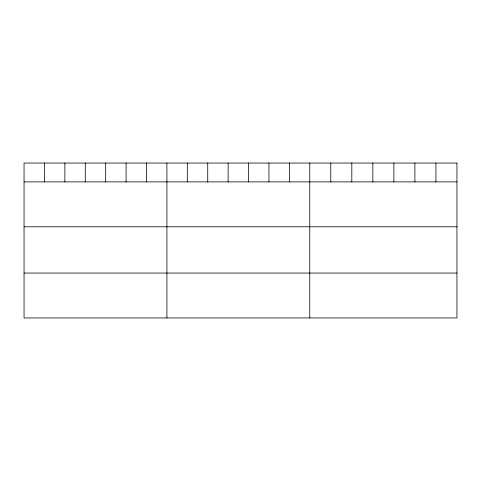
<?xml version="1.0" encoding="UTF-8"?>
<svg xmlns="http://www.w3.org/2000/svg" width="481" height="481" viewBox="0 0 481 481"><rect width="100%" height="100%" fill="white"/><g stroke="black" fill="none" stroke-linecap="round" stroke-linejoin="round"><path stroke-width="0.72" d="M24.05 181.896L456.95 181.896M24.05 226.791L456.95 226.791M24.05 273.052L456.95 273.052M435.924 163.047L435.924 181.896M414.899 163.047L414.899 181.896M393.873 163.047L393.873 181.896M372.841 163.047L372.841 181.896M351.815 163.047L351.815 181.896M330.79 163.047L330.79 181.896M309.764 163.047L309.764 317.953M289.358 163.047L289.358 181.896M268.945 163.047L268.945 181.896M248.539 163.047L248.539 181.896M228.132 163.047L228.132 181.896M207.726 163.047L207.726 181.896M187.313 163.047L187.313 181.896M166.907 163.047L166.907 317.953M146.501 163.047L146.501 181.896M126.088 163.047L126.088 181.896M105.682 163.047L105.682 181.896M85.275 163.047L85.275 181.896M64.869 163.047L64.869 181.896M44.456 163.047L44.456 181.896M456.95 163.047L24.05 163.047L24.05 317.953L456.95 317.953L456.95 163.047"/></g></svg>
